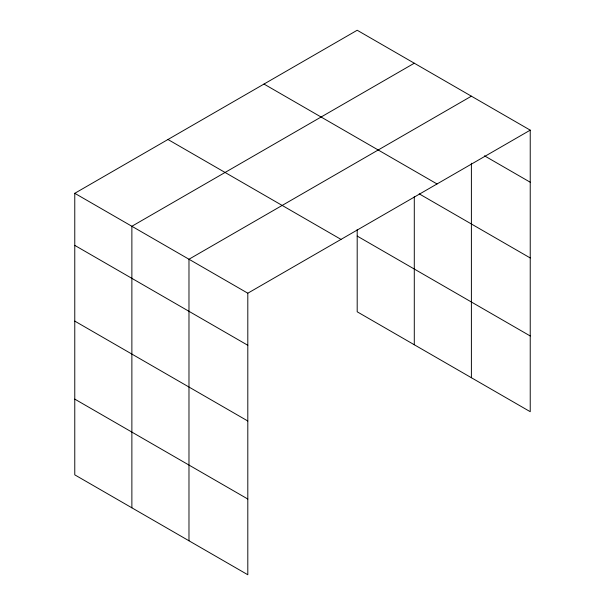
<?xml version="1.0" encoding="UTF-8"?>
<svg xmlns="http://www.w3.org/2000/svg" width="605" height="605" viewBox="0 0 605 605"><rect width="100%" height="100%" fill="white"/><g stroke="black" fill="none" stroke-linecap="round" stroke-linejoin="round"><path stroke-width="0.91" d="M530.23 130.151L357.192 30.25L74.77 193.305L74.77 474.849L247.808 574.75L247.808 293.206L530.23 130.151L530.23 411.695L357.192 311.794L357.192 229.492M471.393 163.221L471.393 377.732M414.289 63.215L131.875 226.27L131.875 507.814M471.393 96.187L188.979 259.235L188.979 540.779M484.469 155.81L530.23 182.226M263.992 84.057L437.029 183.958M419.189 193.842L530.23 257.957M357.192 236.071L530.23 335.972M167.971 139.498L341.008 239.398M74.77 193.305L247.808 293.206M74.77 245.38L247.808 345.281M74.77 321.104L247.808 421.004M74.77 399.118L247.808 499.027M414.289 196.655L414.289 344.767"/></g></svg>
